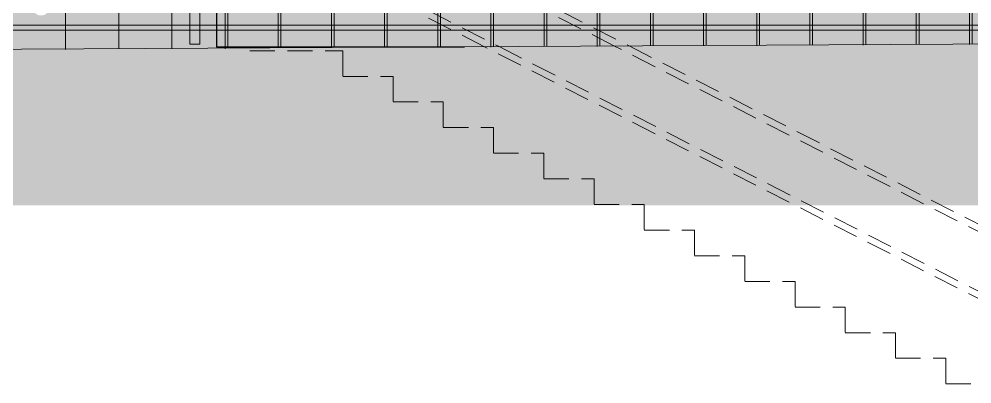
# Model space of a CAD drawing. Header units: millimetres. Extents: x -11345 to 411485, y -9810 to 73012.
# Drawn here: x 365733 to 371422, y 26161 to 28338 of the extents above; entities that cross this region are included whole.
import ezdxf

# ---------------------------------------------------------------- set-up
doc = ezdxf.new("R2010")
doc.units = ezdxf.units.MM
doc.linetypes.add('ADSK_Штриховая_ш3 п1_5', pattern=[4.5, 3, -1.5])
doc.layers.add('PDF _Линии', color=7, linetype='Continuous')
doc.layers.add('PDF _Узлы', color=7, linetype='Continuous')
doc.layers.add('PDF _Стены штриховка поверхности', color=7, linetype='Continuous', true_color=0xcacbcc)
doc.layers.add('Линии', color=7, linetype='Continuous', lineweight=9, true_color=0x00a600)
doc.layers.add('Ограждение', color=7, linetype='Continuous', lineweight=9)
doc.layers.add('Стены штриховка поверхности', color=7, linetype='Continuous', lineweight=18)

# ---------------------------------------------------------------- blocks, each defined once
blk = doc.blocks.new('Ограждение 13 - Ограждение 1-6927436-Фасад Ж- Д по оси 6_монтаж_')
at = {"layer": 'Ограждение', "true_color": 0xf7fbf5}
blk.add_hatch(color=7, dxfattribs=at).paths.add_polyline_path([(-29176.2, -400), (-29176.2, 800), (-29236.2, 800), (-29236.2, -400)])
at = {"layer": 'Ограждение'}
for p, q in [((-29236.2, 800), (-29236.2, -400)), ((-29176.2, -400), (-29176.2, 800)), ((-29176.2, -400), (-29236.2, -400))]:
    blk.add_line(p, q, dxfattribs=at)

msp = doc.modelspace()

# ---------------------------------------------------------------- hatches: boundary and pattern name
at = {"layer": 'PDF _Стены штриховка поверхности', "true_color": 0x3a3a3a, "transparency": 33554687}
msp.add_hatch(color=250, dxfattribs=at).paths.add_polyline_path([(351279.42393, 28288.17696), (351279.42393, 28580.25661), (350894.21744, 28389.76988), (350695.26464, 28288.17696), (349793.62747, 27839.47489), (349793.62747, 27754.81413), (351156.66582, 27797.14451), (351156.66582, 28025.72858), (351177.83101, 28029.96162), (352773.68646, 28089.22416), (355728.34723, 28101.92327), (374252.12304, 28203.51619), (374252.12304, 28474.43065), (375450.07289, 28474.43065), (375450.07289, 28571.79053), (365913.0375, 28571.79053), (365913.0375, 28394.00292), (365908.80446, 28381.3038), (365900.33838, 28372.83773), (365887.63927, 28364.37165), (365874.94015, 28360.13861), (365849.54192, 28360.13861), (365836.84281, 28368.60469), (365828.37673, 28372.83773), (365819.91065, 28381.3038), (365815.67761, 28394.00292), (365815.67761, 28571.79053), (353290.11714, 28571.79053), (353290.11714, 28334.74038), (353285.8841, 28322.04127), (353277.41803, 28313.57519), (353264.71891, 28305.10911), (353252.0198, 28300.87607), (353226.62157, 28300.87607), (353213.92245, 28305.10911), (353205.45638, 28313.57519), (353196.9903, 28322.04127), (353192.75726, 28334.74038), (353192.75726, 28355.90557), (353188.52422, 28571.79053), (352773.68646, 28571.79053), (352773.68646, 28288.17696), (352769.45343, 28288.17696), (352769.45343, 28571.79053), (352731.35608, 28571.79053), (352731.35608, 28288.17696), (352667.86051, 28288.17696), (352667.86051, 28338.97342), (352655.16139, 28338.97342), (352655.16139, 28288.17696), (352612.83101, 28288.17696), (352612.83101, 28338.97342), (352545.10239, 28338.97342), (352545.10239, 28288.17696), (352528.17024, 28288.17696), (352528.17024, 28338.97342), (352443.50947, 28338.97342), (352443.50947, 28288.17696), (352430.81036, 28288.17696), (352430.81036, 28338.97342), (352346.14959, 28338.97342), (352346.14959, 28288.17696), (352329.21744, 28288.17696), (352329.21744, 28338.97342), (352244.55667, 28338.97342), (352244.55667, 28288.17696), (352227.62452, 28288.17696), (352227.62452, 28338.97342), (352142.96375, 28338.97342), (352142.96375, 28288.17696), (352130.26464, 28288.17696), (352130.26464, 28338.97342), (352045.60387, 28338.97342), (352045.60387, 28288.17696), (352028.67172, 28288.17696), (352028.67172, 28338.97342), (351944.01095, 28338.97342), (351944.01095, 28288.17696), (351927.07879, 28288.17696), (351927.07879, 28338.97342), (351846.65107, 28338.97342), (351846.65107, 28288.17696), (351829.71891, 28288.17696), (351829.71891, 28338.97342), (351745.05815, 28338.97342), (351745.05815, 28288.17696), (351728.12599, 28288.17696), (351728.12599, 28338.97342), (351643.46523, 28338.97342), (351643.46523, 28288.17696), (351630.76611, 28288.17696), (351630.76611, 28338.97342), (351537.63927, 28338.97342), (351537.63927, 28288.17696), (351499.54192, 28288.17696), (351499.54192, 28338.97342), (351469.91065, 28338.97342), (351469.91065, 28288.17696), (351431.81331, 28288.17696), (351431.81331, 28338.97342), (351427.58027, 28338.97342), (351427.58027, 28288.17696), (351342.9195, 28288.17696), (351342.9195, 28338.97342), (351338.68646, 28338.97342), (351338.68646, 28288.17696)])
at = {"layer": 'PDF _Узлы', "true_color": 0xffffff, "transparency": 33554687}
msp.add_hatch(color=7, dxfattribs=at).paths.add_polyline_path([(375471.23809, 28186.58404), (374273.28823, 28203.51619), (352765.22039, 28089.22416), (351156.66582, 28025.72858), (351156.66582, 27797.14451), (347744.83691, 27691.31855), (347744.83691, 27225.68433), (385097.16729, 27225.68433), (385097.16729, 27657.45425), (375471.23809, 27657.45425), (375471.23809, 27996.09731)])
at = {"layer": 'Стены штриховка поверхности', "lineweight": 9}
h = msp.add_hatch(dxfattribs=at)
h.set_pattern_fill('FP_9', color=256, style=0, pattern_type=2)
h.set_pattern_definition([(0, (366978.55, 28588.96), (0, 317.5), []), (90, (366978.55, 28588.96), (-317.5, 2e-14), [])])
h.paths.add_polyline_path([(374241.02878, 28203.3447), (374273.28823, 28203.51619), (375471.23809, 28186.58404), (375471.23809, 28490.27854), (375079.22051, 28489.34621), (374927.20094, 28490.27854), (366911.02878, 28490.27854), (366911.02878, 28172.9721), (368603.13505, 28174.08828), (373951.02878, 28202.43136), (373951.02878, 28474.07345), (374241.02878, 28474.07345)])

# ---------------------------------------------------------------- linework, layer by layer
at = {"layer": 'PDF _Линии', "lineweight": 9}
msp.add_lwpolyline([(385097.16729, 27657.45425), (375471.23809, 27657.45425), (375471.23809, 27996.09731), (375471.23809, 28186.58404), (374273.28823, 28203.51619), (352773.68646, 28089.22416), (351156.66582, 28025.72858), (351156.66582, 27797.14451), (347744.83691, 27691.31855)], dxfattribs=at)
at = {"layer": 'PDF _Стены штриховка поверхности', "color": 7, "lineweight": 9}
for points in [[(366010.39738, 28156.95277), (366010.39738, 28571.79053)], [(366327.87525, 28161.18581), (366327.87525, 28571.79053)], [(366645.35313, 28161.18581), (366645.35313, 28571.79053)], [(366962.83101, 28161.18581), (366962.83101, 28571.79053)], [(367280.30888, 28165.41885), (367280.30888, 28571.79053)], [(367597.78676, 28165.41885), (367597.78676, 28571.79053)], [(367915.26464, 28169.65189), (367915.26464, 28571.79053)], [(368232.74251, 28169.65189), (368232.74251, 28571.79053)], [(368550.22039, 28169.65189), (368550.22039, 28571.79053)], [(368867.69826, 28173.88492), (368867.69826, 28571.79053)], [(369185.17614, 28173.88492), (369185.17614, 28571.79053)], [(369502.65402, 28178.11796), (369502.65402, 28571.79053)], [(369820.13189, 28178.11796), (369820.13189, 28571.79053)], [(370137.60977, 28178.11796), (370137.60977, 28571.79053)], [(370455.08764, 28182.351), (370455.08764, 28571.79053)], [(370772.56552, 28182.351), (370772.56552, 28571.79053)], [(371090.0434, 28186.58404), (371090.0434, 28571.79053)], [(371407.52127, 28186.58404), (371407.52127, 28571.79053)], [(350661.40033, 28271.24481), (351156.66582, 28271.24481), (351177.83101, 28271.24481), (352773.68646, 28271.24481), (374252.12304, 28271.24481)]]:
    msp.add_lwpolyline(points, dxfattribs=at)
at = {"layer": 'PDF _Стены штриховка поверхности', "color": 250, "lineweight": 0, "true_color": 0x3a3a3a}
msp.add_lwpolyline([(374252.12304, 28300.87607), (353252.0198, 28300.87607), (374252.12304, 28300.87607)], dxfattribs=at)
at = {"layer": 'Линии', "color": 7, "lineweight": 30}
for p, q in [((366911.02878, 28490.27854), (366911.02878, 28172.9721)), ((366911.02878, 28172.9721), (368391.74261, 28172.9721)), ((366931.02878, 28172.9721), (366931.02878, 28165.25937))]:
    msp.add_line(p, q, dxfattribs=at)
at = {"layer": 'Линии', "color": 7, "linetype": 'ADSK_Штриховая_ш3 п1_5', "ltscale": 50}
for p, q in [((368511.79029, 28172.88803), (367889.21658, 28490.27854)), ((367977.28595, 28490.27854), (368598.95078, 28173.35137)), ((369288.30849, 28177.016), (368673.83197, 28490.27854)), ((368761.90133, 28490.27854), (369375.46898, 28177.47935)), ((372336.42095, 26223.07632), (368511.79029, 28172.88803)), ((368598.95078, 28173.35137), (372346.02878, 26263.07632)), ((372336.42095, 26623.07632), (369288.30849, 28177.016)), ((369375.46898, 28177.47935), (372346.02878, 26663.07632)), ((367111.02878, 28148.95867), (367666.02878, 28148.95867)), ((367666.02878, 28148.95867), (367666.02878, 27996.01749)), ((367666.02878, 27996.01749), (367966.02878, 27996.01749)), ((367966.02878, 27996.01749), (367966.02878, 27843.07632)), ((367966.02878, 27843.07632), (368266.02878, 27843.07632)), ((368266.02878, 27843.07632), (368266.02878, 27690.13514)), ((368266.02878, 27690.13514), (368566.02878, 27690.13514)), ((368566.02878, 27690.13514), (368566.02878, 27537.19396)), ((368566.02878, 27537.19396), (368866.02878, 27537.19396)), ((368866.02878, 27537.19396), (368866.02878, 27384.25279)), ((368866.02878, 27384.25279), (369166.02878, 27384.25279)), ((369166.02878, 27384.25279), (369166.02878, 27231.31161)), ((369166.02878, 27231.31161), (369466.02878, 27231.31161)), ((369466.02878, 27231.31161), (369466.02878, 27078.37043)), ((369466.02878, 27078.37043), (369766.02878, 27078.37043)), ((369766.02878, 27078.37043), (369766.02878, 26925.42926)), ((369766.02878, 26925.42926), (370066.02878, 26925.42926)), ((370066.02878, 26925.42926), (370066.02878, 26772.48808)), ((370066.02878, 26772.48808), (370366.02878, 26772.48808)), ((370366.02878, 26772.48808), (370366.02878, 26619.54691)), ((370366.02878, 26619.54691), (370666.02878, 26619.54691)), ((370666.02878, 26619.54691), (370666.02878, 26466.60573)), ((370666.02878, 26466.60573), (370966.02878, 26466.60573)), ((370966.02878, 26466.60573), (370966.02878, 26313.66455)), ((370966.02878, 26313.66455), (371266.02878, 26313.66455)), ((371266.02878, 26313.66455), (371266.02878, 26160.72338)), ((371266.02878, 26160.72338), (371566.02878, 26160.72338))]:
    msp.add_line(p, q, dxfattribs=at)

# ---------------------------------------------------------------- block references
at = {"layer": 'Ограждение'}
msp.add_blockref('Ограждение 13 - Ограждение 1-6927436-Фасад Ж- Д по оси 6_монтаж_', (395988.55372, 28588.95867), dxfattribs=at)

doc.saveas('drawing.dxf')
